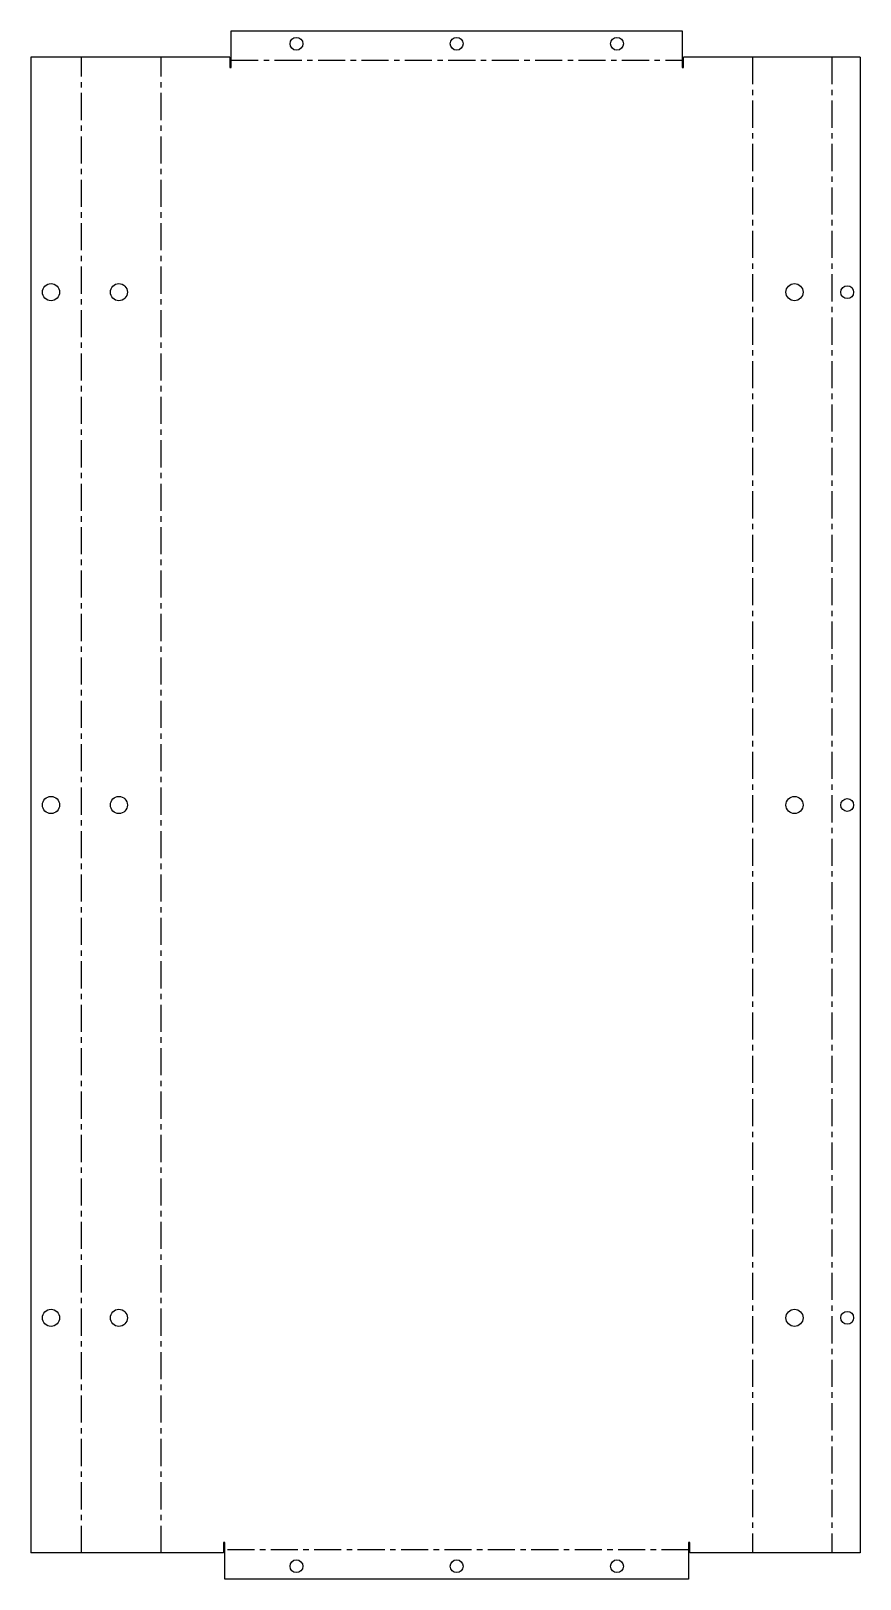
# Model space of a CAD drawing. Header units: millimetres. Extents: x 561 to 950, y -13 to 711.
import ezdxf

# ---------------------------------------------------------------- set-up
doc = ezdxf.new("R2010")
doc.units = ezdxf.units.MM
doc.linetypes.add('CENTERX2', pattern=[20.32, 12.7, -2.54, 2.54, -2.54])

msp = doc.modelspace()

# ---------------------------------------------------------------- linework, layer by layer
at = {"color": 7, "linetype": 'Continuous', "lineweight": 25}
for p, q in [((655.2, 694.2), (655.2, 711.25)), ((655.2, 711.25), (866.3, 711.25)), ((866.3, 711.25), (866.3, 694.2)), ((561.49, 699), (561.49, -1)), ((654.6, 699), (561.49, 699)), ((654.6, 699), (654.6, 694.2)), ((866.9, 694.2), (866.9, 699)), ((949.51, 699), (866.9, 699)), ((949.51, 699), (949.51, -1)), ((654.6, 694.2), (655.2, 694.2)), ((866.3, 694.2), (866.9, 694.2)), ((652.2, 3.8), (651.6, 3.8)), ((651.6, 3.8), (651.6, -1)), ((652.2, -13.25), (652.2, 3.8)), ((869.3, 3.8), (869.3, -13.25)), ((869.9, 3.8), (869.3, 3.8)), ((869.9, -1), (869.9, 3.8)), ((651.6, -1), (561.49, -1)), ((949.51, -1), (869.9, -1)), ((869.3, -13.25), (652.2, -13.25))]:
    msp.add_line(p, q, dxfattribs=at)
at = {"color": 7, "linetype": 'CENTERX2'}
for p, q in [((585.12, -1), (585.12, 699)), ((622.37, -1), (622.37, 699)), ((655.2, 697.63), (866.3, 697.63)), ((899.13, 699), (899.13, -1)), ((936.38, 699), (936.38, -1)), ((869.3, 0.37), (652.2, 0.37))]:
    msp.add_line(p, q, dxfattribs=at)
at = {"color": 7, "linetype": 'Continuous', "lineweight": 25}
for centre, radius in [((685.75, 705.25), 3), ((760.75, 705.25), 3), ((835.75, 705.25), 3), ((570.87, 589), 4), ((602.65, 589), 4), ((918.85, 589), 4), ((943.51, 589), 3), ((570.87, 349), 4), ((602.65, 349), 4), ((918.85, 349), 4), ((943.51, 349), 3), ((570.87, 109), 4), ((602.65, 109), 4), ((918.85, 109), 4), ((943.51, 109), 3), ((685.75, -7.25), 3), ((760.75, -7.25), 3), ((835.75, -7.25), 3)]:
    msp.add_circle(centre, radius, dxfattribs=at)

doc.saveas('drawing.dxf')
